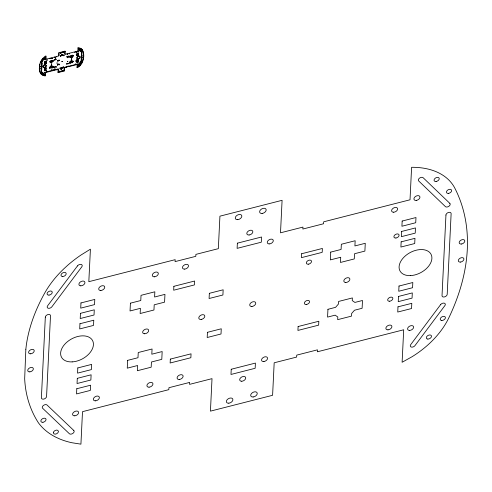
<?xml version="1.0" encoding="UTF-8"?>
<svg xmlns="http://www.w3.org/2000/svg" width="492" height="492" viewBox="0 0 492 492"><rect width="100%" height="100%" fill="white"/><g stroke="black" fill="none" stroke-linecap="round" stroke-linejoin="round"><path stroke-width="0.74" d="M81.567 63.21L79.852 65.399A7.712 4.969 -28.4 0 1 78.062 66.777L77.053 67.336L77.244 67.687L78.246 67.127A7.712 4.969 -28.4 0 0 80.042 65.75L81.887 63.29A26.599 17.134 -28.4 0 0 82.521 50.295A7.712 4.969 -28.4 0 0 81.555 49.151M39.618 66.383L39.495 69.329A20.301 13.075 -28.4 0 0 40.879 73.751A10.135 6.531 -28.4 0 0 42.626 75.184L42.995 75.356A10.135 6.531 -28.4 0 0 44.219 75.731L45.123 75.873L45.092 72.275L55.805 69.354L55.99 69.895L58.32 69.304L58.13 68.954L55.799 69.544M41.168 71.235L41.562 63.179L42.072 62.994M41.759 69.636L42.078 63.044M44.52 69.981L44.495 70.504L45.879 70.153L45.904 69.63L44.52 69.981L44.686 70.854M44.569 68.941L44.544 69.464L45.928 69.114L45.953 68.591L44.569 68.941L44.735 69.815M44.6 68.425L44.624 67.902L46.002 67.552L45.977 68.068L44.6 68.425L44.784 68.775L46.168 68.419M44.815 64.003L44.84 63.486L46.217 63.13L46.408 63.48L45.024 63.831L45 64.354L44.815 64.003L46.193 63.652L46.217 63.13M44.889 62.441L45.049 63.314L44.889 62.441L46.266 62.09L46.432 62.964M44.913 61.924L44.938 61.402L46.322 61.051L46.506 61.402L45.129 61.752L45.104 62.275L44.913 61.924L46.297 61.574L46.322 61.051M44.784 68.775L44.624 67.902M45.123 75.873L45.092 72.275M44.932 75.528L44.034 75.387A10.135 6.531 -28.4 0 1 42.804 75.005L42.435 74.833A10.135 6.531 -28.4 0 1 40.688 73.4A20.301 13.075 -28.4 0 1 39.311 68.978L39.471 65.645A20.301 13.075 -28.4 0 1 41.322 60.399A9.096 5.855 -28.4 0 1 43.21 58.007L43.61 57.638A9.096 5.855 -28.4 0 1 44.926 56.623L45.885 56.026L45.725 59.28L54.36 57.078L54.55 57.429M45.947 58.979L45.885 56.026M46.266 62.09L46.242 62.613L44.864 62.964M49.606 67.146L49.754 68.277L49.606 67.146L50.639 66.881L50.664 66.365L52.047 66.008L52.214 66.881L53.247 66.617L53.056 66.266L52.023 66.531L52.214 66.881M53.523 60.897L52.49 61.162L52.324 60.288L50.947 60.645L50.922 61.162L49.883 61.426L49.846 62.207L50.879 61.943L51.045 62.81L50.879 61.943M49.569 67.927L51.961 67.828L51.986 67.312L53.019 67.047L53.056 66.266M49.797 67.496L50.83 67.232L50.664 66.365M49.883 61.426L50.073 61.777L51.106 61.512L50.947 60.645M52.023 66.531L52.047 66.008M52.3 60.811L53.339 60.547L53.296 61.328L50.854 62.466M52.49 61.162L52.515 60.639L51.131 60.99M53.874 67.023L54.046 67.761L53.874 67.023L55.947 66.494L56.119 67.232L55.947 66.494M54.231 59.741L54.212 60.129L56.285 59.606L56.303 59.212L54.231 59.741L54.415 60.092M54.36 57.078L58.763 55.953L58.923 52.706L64.962 51.162L65.024 54.114M45.282 72.625L53.917 70.424L53.733 69.882M55.99 69.895L53.923 70.227M57.589 64.341L57.748 65.208L57.589 64.341L58.966 63.991L59.132 64.858L58.966 63.991M57.748 60.959L57.773 60.442L59.157 60.092L59.347 60.436L57.964 60.793L57.939 61.309L57.748 60.959L59.132 60.608L59.157 60.092M68.763 66.641L68.579 66.291L77.213 64.089L77.398 64.44L68.763 66.641L68.585 66.094L64.175 67.41L64.206 71.008L58.161 72.552L58.13 68.954M58.161 72.552L58.29 69.95M58.985 55.651L58.923 52.706M59.962 68.037L59.938 68.554L62.355 67.939L62.379 67.416L59.962 68.037L60.153 68.382L62.57 67.767L62.379 67.416M60.578 55.43L60.744 56.297L60.578 55.43L62.994 54.809L63.16 55.682L62.994 54.809M62.57 67.767L62.546 68.29L62.355 67.939M64.206 71.008L64.175 67.41M64.962 51.162L64.809 54.415L67.14 53.819L67.318 54.366L67.14 53.819M68.708 63.622L68.726 63.234L66.654 63.763L66.635 64.151L68.917 63.585M69.249 56.697L67.176 57.226L66.986 56.875L67.01 56.482L69.077 55.953L69.058 56.346M64.36 67.761L66.691 67.164L66.512 66.623M67.176 57.226L67.01 56.482M69.212 53.29L69.39 53.837L69.212 53.29L77.841 51.088L78 47.841A7.712 4.969 -28.4 0 1 82.336 49.944A26.599 17.134 -28.4 0 1 81.703 62.945L81.408 63.456M69.6 62.822C70.676 62.318 71.266 63.406 69.79 63.167L69.636 62.041L70.7 61.254L72.078 60.903L72.521 61.703L73.277 61.506L73.093 61.162L72.33 61.352M69.913 56.322L70.067 57.447L69.913 56.322L70.953 56.057L70.977 55.534L72.355 55.184L72.521 56.051L73.56 55.787L73.37 55.442L72.33 55.707L72.521 56.051M69.79 63.167L69.636 62.041M70.62 62.81L71.992 62.724L73.05 61.937L73.093 61.162M69.876 57.103L72.269 57.004L72.293 56.482L73.333 56.217L73.37 55.442M69.827 62.392L70.873 61.863L70.7 61.254M70.104 56.672L71.137 56.408L70.977 55.534M72.521 61.703L72.078 60.903M72.33 55.707L72.355 55.184M72.256 61.518L72.066 61.168M76.641 61.795L76.617 62.312L77.994 61.961L78.019 61.445L76.641 61.795L76.832 62.146L78.21 61.789L78.019 61.445M76.691 60.756L76.666 61.272L78.05 60.922L78.074 60.399L76.691 60.756L76.881 61.106L78.259 60.75L78.074 60.399M76.74 59.716L76.715 60.233L78.099 59.883L78.123 59.36L76.74 59.716L76.93 60.061L78.314 59.71L78.123 59.36M76.955 55.295L76.93 55.817L78.314 55.461L78.339 54.944L76.955 55.295L77.146 55.645L78.529 55.295L78.339 54.944M77.01 54.255L76.98 54.778L78.363 54.421L78.388 53.905L77.01 54.255L77.195 54.606L78.579 54.255M77.059 53.216L77.035 53.733L78.412 53.382L78.437 52.865L77.059 53.216L77.219 54.083M77.053 67.336L77.213 64.089M77.244 67.687L77.398 64.44M78.21 61.789L78.185 62.312L77.994 61.961M78.259 60.75L78.234 61.272L78.05 60.922M78.314 59.71L78.29 60.233L78.099 59.883M81.235 61.02L81.623 52.964L82.146 52.829M81.752 60.891L81.93 57.226M80.436 49.489C81.371 48.597 79.71 49.059 80.583 49.212M42.687 74.298L42.177 74.397L42.638 74.144M55.332 69.151C53.868 69.108 55.553 68.148 54.784 69.12M39.895 66.666L40.436 66.617M59.667 71.58C60.983 70.59 58.72 71.248 59.926 71.365M79.667 65.202C80.633 64.304 78.88 64.876 79.821 64.969M56.912 63.204C57.472 62.226 56.457 62.97 57.435 63.253M62.736 70.897L62.103 71.032L62.73 70.725M67.478 61.721C67.97 60.787 66.887 61.543 67.951 61.74M46.912 60.282C47.952 59.169 45.818 60.319 47.472 60.086M75.633 64.218C75.897 63.247 75.633 64.015 75.989 64.403M44.944 59.796L45.498 59.637M60.252 71.598L59.821 71.777M77.834 64.212C78.628 63.21 76.844 64.28 78.394 64.188M51.795 64.71C50.947 64.391 51.826 63.548 51.303 64.723M42.029 61.789C40.19 62.853 44.778 56.359 45.018 57.798L41.771 62.232M76.242 52.38C76.961 51.408 75.374 52.429 76.795 52.38M41.568 73.56C41.168 73.708 41.008 72.508 41.266 73.296M63.714 67.459L63.191 67.41L63.739 67.183M40.141 66.395L39.852 66.119L40.061 66.451M83.277 55.836C83.099 55.534 83.037 54.55 83.031 55.848M46.599 71.106C47.195 72.121 45.891 70.178 46.543 71.156M52.164 70.098C51.463 69.698 52.183 68.917 51.758 70.116M55.848 57.951L55.313 58.314M55.528 57.939C56.125 57.09 54.397 58.044 55.455 57.982M78.486 66.069L78.062 66.069L81.451 61.777M60.977 53.376L61.057 52.908L60.614 53.376M63.284 52.367C62.687 51.322 63.745 53.376 63.185 52.423M45.19 56.924L45.584 56.666M60.731 52.995C61.691 52.09 59.563 53.185 60.83 52.939M71.832 58.271C71.598 57.853 71.592 57.004 71.512 58.302M59.87 71.328L60.264 71.309M79.827 65.005L80.165 65.024L79.944 65.344M51.58 63.044L51.912 62.921M80.614 49.243L80.94 49.274M40.073 68.634C40.59 67.552 39.231 68.031 39.907 68.64M61.795 52.367L65.153 51.512M67.127 54.015L69.2 53.487M60.768 55.774L63.185 55.159M49.514 58.708L51.672 58.161M60.553 55.947L62.97 55.332M74.433 52.355L77.312 51.623M77.244 53.566L78.628 53.21M66.986 56.875L69.267 56.303M71.168 55.885L72.545 55.534M45.079 62.791L46.457 62.441M57.773 64.692L59.157 64.341M57.564 64.864L58.942 64.507M44.809 68.253L46.193 67.902M50.854 66.709L52.238 66.359M70.885 61.605L72.269 61.254M44.76 69.292L46.143 68.941M53.856 67.41L56.137 66.844M44.711 70.331L46.094 69.981L45.904 69.63M66.703 66.974L68.775 66.445M57.97 72.201L64.015 70.663M64.175 55.368C62.964 55.424 64.643 54.661 63.874 55.842M62.22 54.501C60.651 54.698 62.81 53.622 61.721 54.87M68.142 57.509C66.74 57.576 68.523 56.648 67.675 57.804M78.978 51.07C77.367 51.266 79.507 50.135 78.437 51.414M43.437 74.329L41.371 72.004L44.434 74.538M82.01 51.795C79.021 47.761 77.053 48.954 81.567 52.121M78 47.841L78.191 48.191A7.712 4.969 -28.4 0 1 78.689 48.204M77.841 51.088L78.031 51.439M78.363 54.421L78.554 54.772M78.314 55.461L78.505 55.811M72.293 56.482L72.459 57.355L72.269 57.004M70.953 56.057L71.137 56.408M70.916 56.838L71.1 57.183M72.293 62.133L72.195 62.81L72.004 62.466M70.688 61.512L70.873 61.863M70.399 61.844L70.584 62.195M70.356 62.625L70.547 62.976M66.654 63.763L66.844 64.114M66.506 66.82L66.691 67.164M56.432 56.549L56.617 56.9M57.773 60.442L57.964 60.793M52.263 61.592L52.453 61.943M50.922 61.162L51.106 61.512M53.726 70.073L53.917 70.424M51.986 67.312L52.146 68.179L51.961 67.828M50.639 66.881L50.83 67.232M50.602 67.662L50.793 68.013M44.938 61.402L45.129 61.752M44.84 63.486L45.024 63.831M45.879 70.153L46.064 70.497M79.169 48.247A7.712 4.969 -28.4 0 1 80.067 48.425M80.479 48.567A7.712 4.969 -28.4 0 1 81.229 48.923M39.754 65.424A20.301 13.075 -28.4 0 1 40.024 64.267M40.412 63.099A20.301 13.075 -28.4 0 1 41.513 60.75M41.759 60.338A9.096 5.855 -28.4 0 1 42.035 59.926M44.655 57.293A9.096 5.855 -28.4 0 1 45.116 56.974M45.018 67.466A1.765 1.138 -28.4 0 1 43.093 66.85A1.765 1.138 -28.4 0 1 44.907 65.085A1.765 1.138 -28.4 0 1 46.328 66.192M46.027 66.734A1.765 1.138 -28.4 0 1 45.504 67.207M77.219 58.782A1.765 1.138 -28.4 0 1 78.13 56.672A1.765 1.138 -28.4 0 1 80.221 57.3M79.968 57.976A1.765 1.138 -28.4 0 1 79.63 58.357M79.495 58.474A1.765 1.138 -28.4 0 1 79.028 58.763M80.866 62.994L81.383 62.859L80.885 62.939M25.848 349.246L24.674 378.699A203.005 130.761 -28.4 0 0 38.468 422.892A101.358 65.288 -28.4 0 0 55.928 437.234L59.637 438.938A101.358 65.288 -28.4 0 0 71.912 442.738L80.922 444.159L82.502 411.663L168.842 389.652L168.94 387.702L189.66 382.419L189.568 384.369L212.015 378.643L210.435 411.14L272.599 395.291L274.179 362.795L296.633 357.075L296.725 355.126L317.451 349.843L317.352 351.792L403.698 329.775L402.112 362.272L412.179 356.663A77.109 49.667 -28.4 0 0 430.094 342.906C437.548 335.802 444.061 327.611 448.593 318.33A266.006 171.339 -28.4 0 0 454.922 188.344A77.109 49.667 -28.4 0 0 411.601 167.298L410.021 199.795L323.681 221.806L323.582 223.755L302.863 229.038L302.955 227.089L280.508 232.814L282.088 200.318L219.924 216.166L218.343 248.663L195.89 254.382L195.798 256.332L175.072 261.615L175.17 259.665L88.824 281.682L90.411 249.186L80.836 255.127A90.934 58.573 -28.4 0 0 67.681 265.286L63.683 268.958A90.934 58.573 -28.4 0 0 44.79 292.906A203.005 130.761 -28.4 0 0 26.297 345.335L25.848 349.246M41.371 62.828L41.162 71.026L41.5 70.756L41.888 62.644L41.383 62.773M45.319 317.162L41.396 397.751A2.78 1.79 -28.4 0 0 43.893 399.043A2.78 1.79 -28.4 0 0 46.574 396.435L50.498 315.846A2.78 1.79 -28.4 0 0 48.001 314.554A2.78 1.79 -28.4 0 0 45.319 317.162M81.438 52.613L81.229 60.811L81.561 60.541L81.949 52.435L81.444 52.558M76.795 388.729L76.543 393.926L90.356 390.408L90.608 385.205L76.795 388.729M77.299 378.33L77.047 383.526L90.866 380.008L91.118 374.806L77.299 378.33M77.81 367.93L77.558 373.133L91.371 369.609L91.623 364.406L77.81 367.93M79.956 323.736L79.704 328.933L93.523 325.415L93.775 320.212L79.956 323.736M80.467 313.336L80.214 318.539L94.027 315.015L94.279 309.819L80.467 313.336M80.971 302.937L80.719 308.14L94.532 304.616L94.784 299.419L80.971 302.937M127.631 360.365L127.256 368.164L137.612 365.519L137.36 370.722L151.179 367.198L151.431 362.001L161.788 359.357L162.169 351.559L151.807 354.197L152.065 349L138.246 352.524L137.994 357.721L127.631 360.365M130.417 303.17L130.036 310.969L140.398 308.33L140.146 313.527L153.959 310.003L154.211 304.806L164.574 302.162L164.955 294.364L154.593 297.008L154.845 291.805L141.032 295.329L140.78 300.526L130.417 303.17M170.33 359.105L170.14 363.004L190.865 357.721L191.05 353.822L170.33 359.105M173.873 286.313L173.682 290.212L194.408 284.93L194.592 281.03L173.873 286.313M207.446 332.315L207.193 337.512L221.013 333.988L221.265 328.791L207.446 332.315M209.346 293.318L209.094 298.515L222.907 294.997L223.159 289.794L209.346 293.318M231.234 369.252L230.982 374.455L255.157 368.287L255.41 363.09L231.234 369.252M237.365 243.171L237.113 248.368L261.289 242.205L261.541 237.003L237.365 243.171M298.115 326.528L297.924 330.427L318.65 325.144L318.841 321.245L298.115 326.528M301.657 253.737L301.473 257.636L322.192 252.353L322.383 248.454L301.657 253.737M327.949 309.296L327.567 317.094L335.157 315.157L337.807 317.002L337.678 319.652L351.491 316.128L351.62 313.527L354.498 310.224L362.106 308.287L362.487 300.489L354.898 302.426L352.247 300.581L352.377 297.931L338.564 301.455L338.434 304.05L335.556 307.352L327.949 309.296M330.729 252.101L330.353 259.899L340.716 257.261L340.458 262.457L354.277 258.933L354.529 253.737L364.892 251.092L365.267 243.294L354.91 245.938L355.163 240.736L341.343 244.26L341.091 249.456L330.729 252.101M397.991 306.842L397.739 312.039L411.552 308.521L411.804 303.318L397.991 306.842M398.495 296.442L398.243 301.639L412.056 298.121L412.308 292.918L398.495 296.442M399 286.043L398.748 291.246L412.567 287.722L412.819 282.519L399 286.043M401.152 241.849L400.9 247.045L414.713 243.528L414.965 238.325L401.152 241.849M401.656 231.449L401.404 236.652L415.223 233.128L415.476 227.931L401.656 231.449M402.167 221.049L401.915 226.252L415.728 222.728L415.98 217.532L402.167 221.049M445.949 215.022L442.025 295.612A2.78 1.79 -28.4 0 0 444.522 296.904A2.78 1.79 -28.4 0 0 447.203 294.296L451.127 213.706A2.78 1.79 -28.4 0 0 448.63 212.415A2.78 1.79 -28.4 0 0 445.949 215.022M41.076 71.807L43.782 74.489L44.194 74.39L41.543 71.611L41.076 71.807M63.001 67.066L63.597 66.924L63.025 66.998M76.235 54.741C77.17 55.645 76.647 54.557 76.235 54.741M51.199 62.878L51.844 62.687L51.205 62.853M51.057 65.713L51.709 65.522L51.057 65.713M51.248 66.057L51.9 65.891L51.266 66.008M61.912 70.608L62.564 70.418L61.918 70.577M71.088 60.602L71.74 60.411L71.106 60.547M82.674 57.146L83.228 56.98L82.674 57.146M78.683 49.071C82.724 55.381 82.718 49.311 78.708 49.016M41.556 60.436L42.06 60.295L41.556 60.436M53.345 432.726C53.769 435.525 58.376 433.753 58.486 431.496C58.062 428.698 53.462 430.463 53.345 432.726M44.108 72.478C45.055 73.449 44.649 72.244 44.108 72.478M75.614 61.051L76.119 60.91L75.614 61.051M61.826 61.537L62.41 61.377L61.826 61.537M52.084 58.566L52.669 58.419L52.084 58.566M81.5 50.258L81.998 50.129L81.5 50.258M60.824 69.003L61.408 68.868L60.824 69.003M61.014 69.354L61.598 69.212L61.014 69.354M77.884 65.621C80.214 66.285 84.157 54.827 77.884 65.621M42.958 58.554L43.456 58.45L42.958 58.554M71.242 59.12C72.238 59.969 71.721 59.065 71.242 59.12M44.754 59.452L45.332 59.335L44.754 59.452M77.49 265.914L47.656 305.753A2.78 1.79 -28.4 0 0 48.284 308.256A2.78 1.79 -28.4 0 0 51.894 306.774L81.758 266.892A2.78 1.79 -28.4 0 0 81.094 264.401A2.78 1.79 -28.4 0 0 77.49 265.914M440.604 304.646L410.752 344.572A2.78 1.79 -28.4 0 0 411.38 347.075A2.78 1.79 -28.4 0 0 414.99 345.587L444.842 305.661A2.78 1.79 -28.4 0 0 444.214 303.158A2.78 1.79 -28.4 0 0 440.604 304.646M73.739 430.414L47.011 404.984A2.78 1.79 -28.4 0 0 43.419 405.457A2.78 1.79 -28.4 0 0 42.699 408.329L69.421 433.766A2.78 1.79 -28.4 0 0 73.019 433.286A2.78 1.79 -28.4 0 0 73.739 430.414M449.829 203.356L423.157 177.741A2.78 1.79 -28.4 0 0 419.608 178.079A2.78 1.79 -28.4 0 0 418.71 180.97L445.377 206.585A2.78 1.79 -28.4 0 0 448.932 206.246A2.78 1.79 -28.4 0 0 449.829 203.356M460.42 262.088A3.026 1.95 -28.4 0 0 463.815 258.534A3.026 1.95 -28.4 0 0 459.085 258.983A3.026 1.95 -28.4 0 0 460.42 262.088M410.666 275.594A17.626 11.353 -28.4 0 0 431.496 255.348A17.626 11.353 -28.4 0 0 404.319 256.812A17.626 11.353 -28.4 0 0 410.666 275.594M263.94 361.522A3.247 2.091 -28.4 0 0 267.42 357.635A3.247 2.091 -28.4 0 0 262.291 358.299A3.247 2.091 -28.4 0 0 263.94 361.522M241.757 381.245A3.247 2.091 -28.4 0 0 245.662 377.548A3.247 2.091 -28.4 0 0 240.686 377.739A3.247 2.091 -28.4 0 0 241.757 381.245M387.997 329.849A3.247 2.091 -28.4 0 0 391.835 326.122A3.247 2.091 -28.4 0 0 386.829 326.393A3.247 2.091 -28.4 0 0 387.997 329.849M249.124 234.992A3.247 2.091 -28.4 0 0 252.716 231.148A3.247 2.091 -28.4 0 0 247.617 231.695A3.247 2.091 -28.4 0 0 249.124 234.992M269.136 243.921A3.247 2.091 -28.4 0 0 273.275 240.367A3.247 2.091 -28.4 0 0 268.423 240.268A3.247 2.091 -28.4 0 0 269.136 243.921M72.201 361.884A17.626 11.353 -28.4 0 0 93.031 341.639A17.626 11.353 -28.4 0 0 65.854 343.102A17.626 11.353 -28.4 0 0 72.201 361.884M461.299 244.038A3.026 1.95 -28.4 0 0 464.694 240.477A3.026 1.95 -28.4 0 0 459.965 240.932A3.026 1.95 -28.4 0 0 461.299 244.038M49.016 295.102A2.78 1.79 -28.4 0 0 52.158 291.836A2.78 1.79 -28.4 0 0 47.81 292.236A2.78 1.79 -28.4 0 0 49.016 295.102M42.933 422.284A2.78 1.79 -28.4 0 0 45.916 418.95A2.78 1.79 -28.4 0 0 41.519 419.516A2.78 1.79 -28.4 0 0 42.933 422.284M62.705 276.504A2.78 1.79 -28.4 0 0 66.149 273.398A2.78 1.79 -28.4 0 0 61.937 273.435A2.78 1.79 -28.4 0 0 62.705 276.504M448.28 193.399A2.78 1.79 -28.4 0 0 451.57 190.201A2.78 1.79 -28.4 0 0 447.277 190.435A2.78 1.79 -28.4 0 0 448.28 193.399M184.58 269.124A3.253 2.091 -28.4 0 0 188.436 265.397A3.253 2.091 -28.4 0 0 183.43 265.649A3.253 2.091 -28.4 0 0 184.58 269.124M179.223 379.486A3.253 2.091 -28.4 0 0 183.061 375.753A3.253 2.091 -28.4 0 0 178.049 376.023A3.253 2.091 -28.4 0 0 179.223 379.486M149.045 387.179A3.247 2.091 -28.4 0 0 152.883 383.446A3.247 2.091 -28.4 0 0 147.877 383.717A3.247 2.091 -28.4 0 0 149.045 387.179M154.42 276.818A3.247 2.091 -28.4 0 0 158.258 273.091A3.247 2.091 -28.4 0 0 153.252 273.361A3.247 2.091 -28.4 0 0 154.42 276.818M100.842 290.483A3.247 2.091 -28.4 0 0 104.673 286.75A3.247 2.091 -28.4 0 0 99.667 287.02A3.247 2.091 -28.4 0 0 100.842 290.483M95.466 400.839A3.247 2.091 -28.4 0 0 99.304 397.106A3.247 2.091 -28.4 0 0 94.298 397.376A3.247 2.091 -28.4 0 0 95.466 400.839M144.666 333.773A3.247 2.091 -28.4 0 0 148.645 330.12A3.247 2.091 -28.4 0 0 143.707 330.224A3.247 2.091 -28.4 0 0 144.666 333.773M345.771 282.488A3.247 2.091 -28.4 0 0 349.837 278.884A3.247 2.091 -28.4 0 0 344.941 278.878A3.247 2.091 -28.4 0 0 345.771 282.488M251.922 306.467A3.247 2.091 -28.4 0 0 255.668 302.697A3.247 2.091 -28.4 0 0 250.625 303.066A3.247 2.091 -28.4 0 0 251.922 306.467M201.179 319.437A3.247 2.091 -28.4 0 0 204.666 315.557A3.247 2.091 -28.4 0 0 199.543 316.202A3.247 2.091 -28.4 0 0 201.179 319.437M389.596 301.233A2.78 1.79 -28.4 0 0 392.764 297.974A2.78 1.79 -28.4 0 0 388.428 298.343A2.78 1.79 -28.4 0 0 389.596 301.233M306.239 304.499A2.78 1.79 -28.4 0 0 309.48 301.282A2.78 1.79 -28.4 0 0 305.169 301.565A2.78 1.79 -28.4 0 0 306.239 304.499M308.361 264.198A2.78 1.79 -28.4 0 0 311.399 260.883A2.78 1.79 -28.4 0 0 307.014 261.4A2.78 1.79 -28.4 0 0 308.361 264.198M395.943 238.011A2.78 1.79 -28.4 0 0 398.963 234.69A2.78 1.79 -28.4 0 0 394.572 235.225A2.78 1.79 -28.4 0 0 395.943 238.011M416.263 200.41A3.247 2.091 -28.4 0 0 419.817 196.548A3.247 2.091 -28.4 0 0 414.707 197.138A3.247 2.091 -28.4 0 0 416.263 200.41M409.688 330.415A3.247 2.091 -28.4 0 0 413.557 326.7A3.247 2.091 -28.4 0 0 408.563 326.934A3.247 2.091 -28.4 0 0 409.688 330.415M74.821 415.814A3.247 2.091 -28.4 0 0 78.511 412.013A3.247 2.091 -28.4 0 0 73.449 412.444A3.247 2.091 -28.4 0 0 74.821 415.814M80.799 285.84A3.247 2.091 -28.4 0 0 84.913 282.279A3.247 2.091 -28.4 0 0 80.048 282.205A3.247 2.091 -28.4 0 0 80.799 285.84M427.837 339.068A2.78 1.79 -28.4 0 0 431.484 336.097A2.78 1.79 -28.4 0 0 427.388 335.882A2.78 1.79 -28.4 0 0 427.837 339.068M441.779 320.47A2.78 1.79 -28.4 0 0 445.389 317.469A2.78 1.79 -28.4 0 0 441.275 317.297A2.78 1.79 -28.4 0 0 441.779 320.47M436.109 181.468A2.78 1.79 -28.4 0 0 439.104 178.141A2.78 1.79 -28.4 0 0 434.713 178.694A2.78 1.79 -28.4 0 0 436.109 181.468M393.569 212.224A3.247 2.091 -28.4 0 0 397.591 208.596A3.247 2.091 -28.4 0 0 392.678 208.639A3.247 2.091 -28.4 0 0 393.569 212.224M262.101 213.448A3.524 2.269 -28.4 0 0 266.061 209.297A3.524 2.269 -28.4 0 0 260.545 209.826A3.524 2.269 -28.4 0 0 262.101 213.448M237.753 219.653A3.524 2.269 -28.4 0 0 241.713 215.502A3.524 2.269 -28.4 0 0 236.197 216.031A3.524 2.269 -28.4 0 0 237.753 219.653M253.171 396.983A3.524 2.269 -28.4 0 0 257.125 392.837A3.524 2.269 -28.4 0 0 251.609 393.36A3.524 2.269 -28.4 0 0 253.171 396.983M228.823 403.188A3.524 2.269 -28.4 0 0 232.778 399.043A3.524 2.269 -28.4 0 0 227.261 399.572A3.524 2.269 -28.4 0 0 228.823 403.188M30.725 353.809A3.026 1.95 -28.4 0 0 34.12 350.249A3.026 1.95 -28.4 0 0 29.391 350.704A3.026 1.95 -28.4 0 0 30.725 353.809M29.852 371.866A3.026 1.95 -28.4 0 0 33.247 368.305A3.026 1.95 -28.4 0 0 28.511 368.76A3.026 1.95 -28.4 0 0 29.852 371.866M77.988 58.665A1.765 1.138 -28.4 0 0 79.968 56.586A1.765 1.138 -28.4 0 0 77.213 56.851A1.765 1.138 -28.4 0 0 77.988 58.665M44.145 67.293A1.765 1.138 -28.4 0 0 46.125 65.221A1.765 1.138 -28.4 0 0 43.364 65.479A1.765 1.138 -28.4 0 0 44.145 67.293"/></g></svg>
